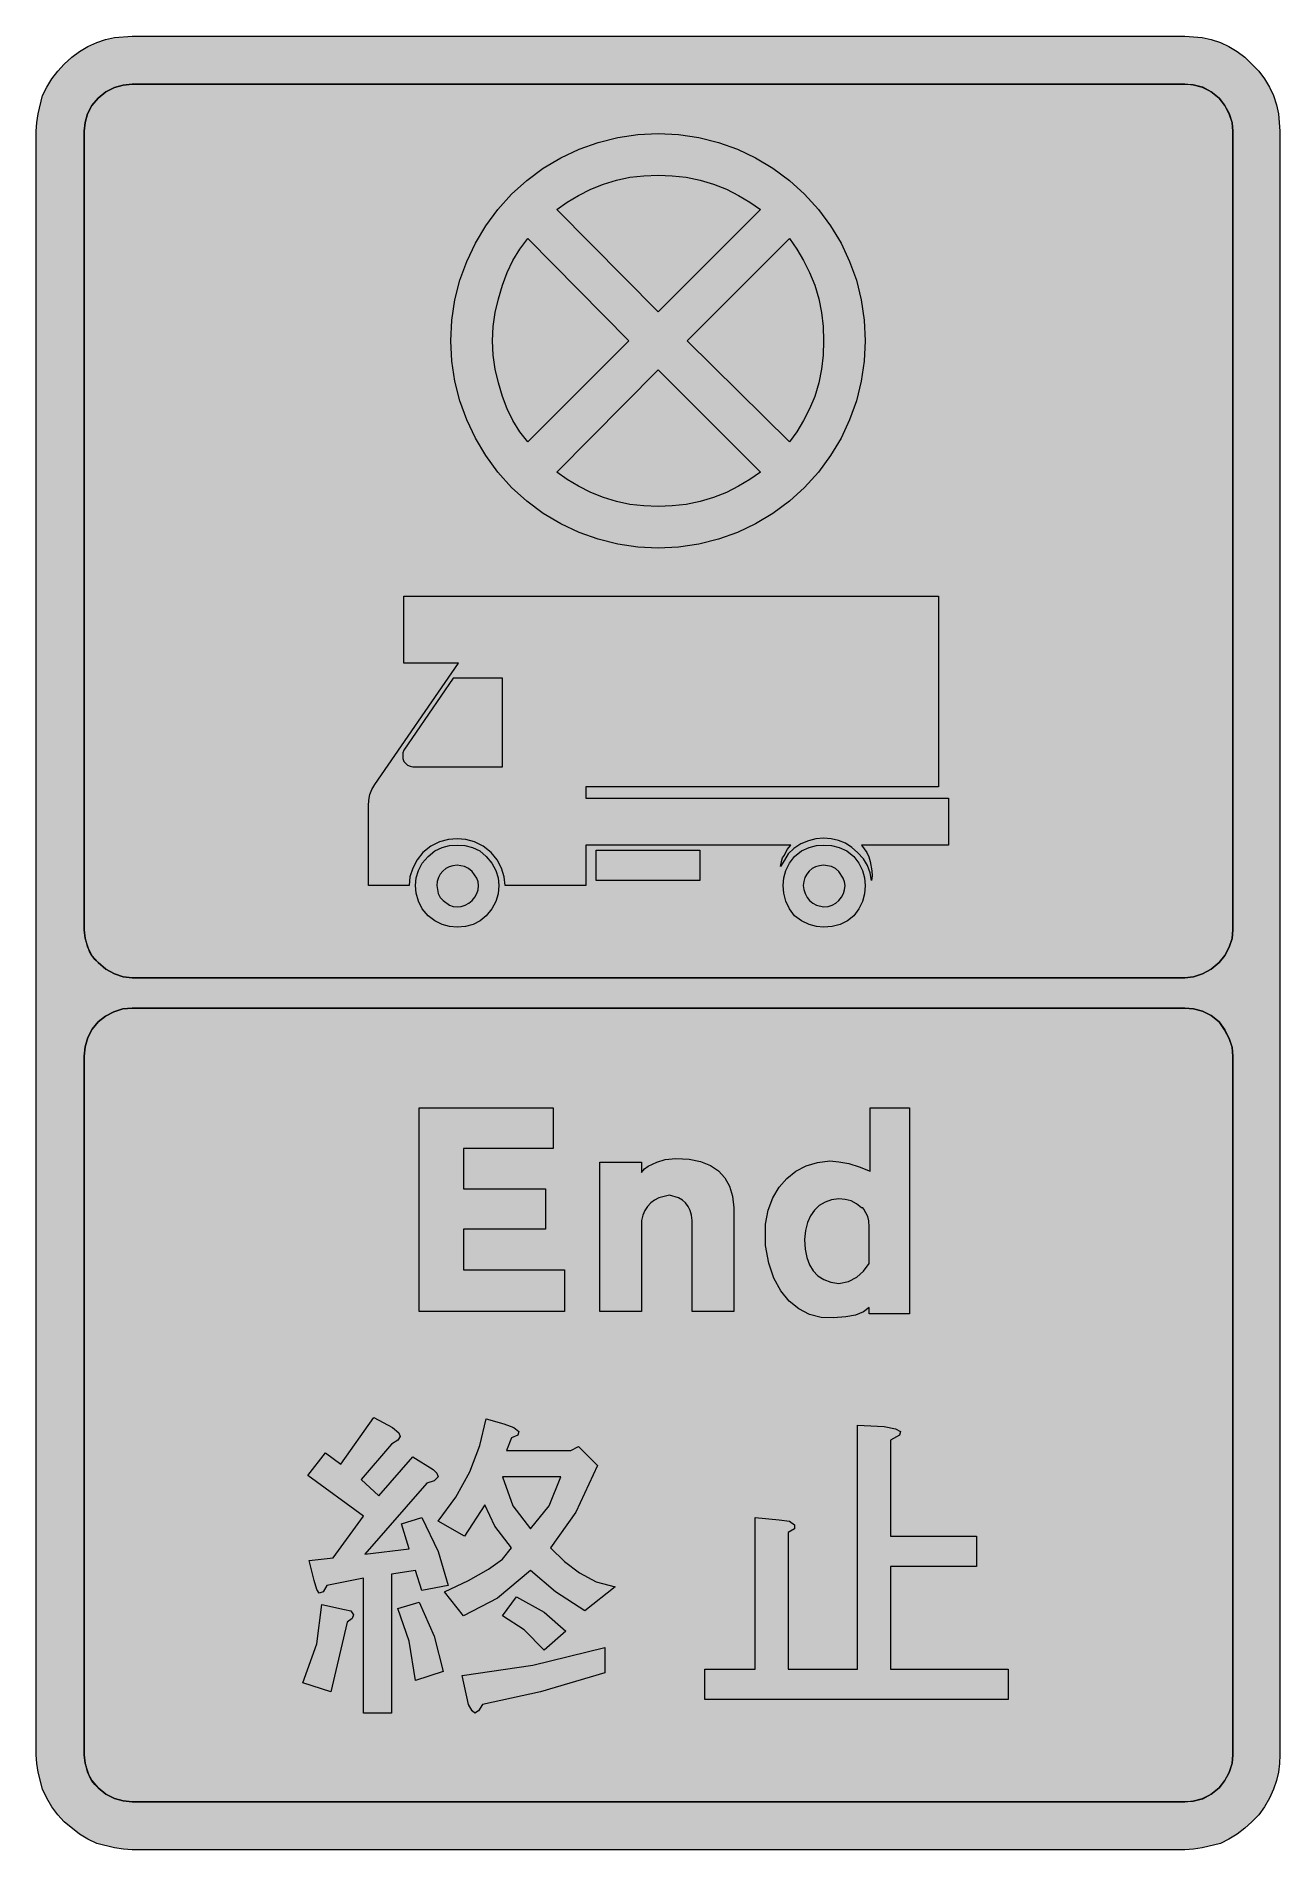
# Model space of a CAD drawing. Header units: metres. Extents: x 196 to 373, y 6 to 264.
import ezdxf

# ---------------------------------------------------------------- set-up
doc = ezdxf.new("R2010")
doc.units = ezdxf.units.M
for name, color, linetype, true_color in [('FILL_BLACK_000000', 7, 'Continuous', 0x000000), ('FILL_BLUE_0000FF', 7, 'Continuous', 0x0000ff), ('FILL_RED_FF0000', 7, 'Continuous', 0xff0000), ('FILL_WHITE_FFFFFF', 7, 'Continuous', 0xffffff), ('FILL_YELLOW_FFFF00', 7, 'Continuous', 0xffff00)]:
    doc.layers.add(name, color=color, linetype=linetype, true_color=true_color)

msp = doc.modelspace()

# ---------------------------------------------------------------- hatches: boundary and pattern name
at = {"layer": 'FILL_BLACK_000000', "true_color": 0x000000}
h = msp.add_hatch(color=7, dxfattribs=at)
h.dxf.hatch_style = 1
h.paths.add_polyline_path([(363.54, 263.42), (364.86, 262.98), (366.07, 262.4), (367.25, 261.72), (368.35, 260.9), (369.36, 259.92), (370.34, 258.91), (371.16, 257.8), (371.84, 256.63), (372.42, 255.42), (372.86, 254.1), (373.14, 252.83), (373.32, 250.38), (373.32, 19.08), (373.28, 17.86), (373.14, 16.65), (372.86, 15.43), (372.42, 14.22), (371.84, 12.91), (371.16, 11.68), (370.34, 10.55), (369.36, 9.54), (368.35, 8.63), (367.25, 7.81), (366.07, 7.08), (364.86, 6.48), (362.27, 5.83), (361.04, 5.64), (359.82, 5.58), (209.88, 5.58), (208.64, 5.64), (207.36, 5.83), (204.84, 6.48), (203.55, 7.08), (202.37, 7.81), (200.16, 9.54), (199.25, 10.55), (198.43, 11.68), (197.7, 12.91), (197.1, 14.22), (196.45, 16.65), (196.26, 17.86), (196.2, 19.08), (196.2, 250.38), (196.26, 251.6), (196.45, 252.83), (197.1, 255.42), (197.7, 256.63), (198.43, 257.8), (199.25, 258.91), (200.16, 259.92), (201.25, 260.9), (202.37, 261.72), (203.55, 262.4), (204.84, 262.98), (206.08, 263.42), (207.36, 263.7), (209.88, 263.88), (359.82, 263.88), (362.27, 263.7), (363.54, 263.42)])
h.paths.add_polyline_path([(206.13, 255.98), (205.02, 255.06), (204.1, 254.02), (203.49, 252.85), (203.15, 251.62), (203.04, 250.38), (203.04, 136.62), (203.15, 135.38), (203.49, 134.14), (204.1, 132.97), (205.02, 131.94), (206.13, 130.99), (207.32, 130.32), (208.56, 129.91), (209.88, 129.78), (359.82, 129.78), (361.06, 129.91), (362.32, 130.32), (363.54, 130.99), (364.68, 131.94), (365.52, 132.97), (366.14, 134.14), (366.53, 135.38), (366.66, 136.62), (366.66, 250.38), (366.53, 251.62), (366.14, 252.85), (365.52, 254.02), (364.68, 255.06), (363.54, 255.98), (362.32, 256.59), (361.06, 256.93), (359.82, 257.04), (209.88, 257.04), (208.56, 256.93), (207.32, 256.59), (206.13, 255.98)], flags=16)
h.paths.add_polyline_path([(207.25, 124.94), (206.06, 124.32), (205.02, 123.48), (204.18, 122.44), (203.56, 121.25), (203.17, 119.96), (203.04, 118.62), (203.04, 19.08), (203.15, 17.84), (203.49, 16.6), (204.1, 15.43), (205.02, 14.4), (206.13, 13.48), (207.32, 12.87), (208.56, 12.53), (209.88, 12.42), (359.82, 12.42), (361.06, 12.53), (362.32, 12.87), (363.54, 13.48), (364.68, 14.4), (365.52, 15.43), (366.14, 16.6), (366.53, 17.84), (366.66, 19.08), (366.66, 118.62), (366.53, 119.88), (366.12, 121.14), (365.47, 122.38), (364.68, 123.48), (363.54, 124.4), (362.32, 125.01), (361.06, 125.35), (359.82, 125.46), (209.88, 125.46), (208.54, 125.33), (207.25, 124.94)], flags=16)
h = msp.add_hatch(color=7, dxfattribs=at)
h.dxf.hatch_style = 1
h.paths.add_polyline_path([(262.85, 144.16), (262.46, 145.39), (261.84, 146.56), (261, 147.6), (259.86, 148.52), (258.64, 149.13), (257.38, 149.47), (256.14, 149.58), (254.9, 149.47), (253.64, 149.13), (252.42, 148.52), (251.28, 147.6), (250.44, 146.56), (249.82, 145.39), (249.43, 144.16), (249.3, 142.92), (243.54, 142.92), (243.54, 154.26), (243.58, 155.07), (243.72, 155.86), (244, 156.61), (244.44, 157.32), (256.32, 174.6), (248.58, 174.6), (248.58, 184.14), (324.72, 184.14), (324.72, 156.96), (274.5, 156.96), (274.5, 155.34), (326.16, 155.34), (326.16, 148.68), (313.74, 148.68), (314.51, 147.64), (314.8, 147.01), (315, 146.34), (315.22, 144.99), (315.25, 144.31), (315.18, 143.64), (314.97, 144.71), (314.59, 145.75), (314.02, 146.73), (313.2, 147.6), (312.36, 148.34), (311.45, 148.93), (310.47, 149.35), (309.42, 149.58), (308.34, 149.64), (307.26, 149.56), (306.18, 149.3), (305.1, 148.86), (304.13, 148.21), (303.3, 147.42), (302.76, 146.52), (302.22, 145.62), (302.4, 146.52), (302.51, 146.88), (302.76, 147.24), (303.14, 148.03), (303.66, 148.68), (274.5, 148.68), (274.5, 142.92), (262.98, 142.92), (262.85, 144.16)])
h.paths.add_polyline_path([(248.42, 161.82), (248.4, 161.46), (248.42, 161.01), (248.58, 160.56), (249.08, 160.06), (249.44, 159.9), (249.84, 159.84), (262.62, 159.84), (262.62, 172.44), (255.6, 172.44), (248.58, 162.18), (248.42, 161.82)], flags=16)
h = msp.add_hatch(color=7, dxfattribs=at)
h.dxf.hatch_style = 1
h.paths.add_polyline_path([(261.65, 140.62), (261.09, 139.58), (260.28, 138.6), (259.41, 137.89), (258.41, 137.38), (257.32, 137.08), (256.14, 136.98), (255.06, 137.08), (254, 137.38), (252.98, 137.89), (252, 138.6), (251.19, 139.6), (250.63, 140.69), (250.3, 141.81), (250.2, 142.92), (250.3, 144), (250.63, 145.06), (251.19, 146.08), (252, 147.06), (252.98, 147.84), (254, 148.34), (255.06, 148.6), (256.14, 148.68), (257.24, 148.6), (258.34, 148.34), (259.38, 147.84), (260.28, 147.06), (261.09, 146.08), (261.65, 145.06), (261.98, 144), (262.08, 142.92), (261.98, 141.74), (261.65, 140.62)])
h.paths.add_polyline_path([(258.95, 143.98), (258.3, 144.9), (257.76, 145.34), (257.22, 145.62), (256.14, 145.8), (255.55, 145.74), (255.01, 145.58), (254.52, 145.32), (254.09, 144.97), (253.74, 144.54), (253.48, 144.05), (253.32, 143.51), (253.26, 142.92), (253.44, 141.77), (253.72, 141.22), (254.16, 140.76), (255.08, 140.11), (255.6, 139.92), (256.14, 139.86), (256.74, 139.93), (257.3, 140.11), (257.82, 140.4), (258.28, 140.78), (258.66, 141.24), (258.95, 141.76), (259.13, 142.32), (259.2, 142.92), (259.14, 143.46), (258.95, 143.98)], flags=16)
h = msp.add_hatch(color=7, dxfattribs=at)
h.dxf.hatch_style = 1
h.paths.add_polyline_path([(290.7, 147.96), (290.7, 143.64), (275.94, 143.64), (275.94, 147.96), (290.7, 147.96)])
h = msp.add_hatch(color=7, dxfattribs=at)
h.dxf.hatch_style = 1
h.paths.add_polyline_path([(313.87, 140.62), (313.37, 139.58), (312.66, 138.6), (311.76, 137.89), (310.7, 137.38), (309.55, 137.08), (308.34, 136.98), (307.34, 137.08), (306.27, 137.38), (305.2, 137.89), (304.2, 138.6), (303.49, 139.6), (302.98, 140.69), (302.68, 141.81), (302.58, 142.92), (302.68, 144), (302.98, 145.06), (303.49, 146.08), (304.2, 147.06), (305.2, 147.84), (306.27, 148.34), (307.34, 148.6), (308.34, 148.68), (309.45, 148.6), (310.57, 148.34), (311.66, 147.84), (312.66, 147.06), (313.37, 146.08), (313.87, 145.06), (314.18, 144), (314.28, 142.92), (314.18, 141.74), (313.87, 140.62)])
h.paths.add_polyline_path([(311.15, 143.98), (310.5, 144.9), (310.04, 145.34), (309.49, 145.62), (308.34, 145.8), (307.75, 145.74), (307.21, 145.58), (306.72, 145.32), (306.29, 144.97), (305.94, 144.54), (305.68, 144.05), (305.52, 143.51), (305.46, 142.92), (305.52, 142.35), (305.71, 141.77), (305.99, 141.22), (306.36, 140.76), (306.82, 140.39), (307.35, 140.11), (308.34, 139.86), (308.99, 139.93), (309.58, 140.11), (310.1, 140.4), (310.54, 140.78), (310.91, 141.24), (311.17, 141.76), (311.34, 142.32), (311.4, 142.92), (311.34, 143.46), (311.15, 143.98)], flags=16)
h = msp.add_hatch(color=7, dxfattribs=at)
h.dxf.hatch_style = 1
h.paths.add_polyline_path([(257.04, 88.2), (271.44, 88.2), (271.44, 82.26), (250.74, 82.26), (250.74, 111.24), (269.82, 111.24), (269.82, 105.48), (257.04, 105.48), (257.04, 99.72), (268.74, 99.72), (268.74, 93.96), (257.04, 93.96), (257.04, 88.2)])
h = msp.add_hatch(color=7, dxfattribs=at)
h.dxf.hatch_style = 1
h.paths.add_polyline_path([(320.58, 111.24), (320.58, 81.9), (314.82, 81.9), (314.82, 82.8), (314.01, 82.2), (312.91, 81.74), (311.5, 81.46), (309.78, 81.36), (308, 81.41), (306.34, 81.82), (304.81, 82.6), (303.44, 83.72), (302.25, 85.19), (301.27, 87), (300.54, 89.15), (300.06, 91.62), (300.06, 94.68), (300.46, 96.66), (301.11, 98.42), (302, 99.93), (303.1, 101.21), (304.39, 102.22), (305.86, 102.98), (307.48, 103.47), (309.24, 103.68), (310.52, 103.58), (311.92, 103.3), (313.42, 102.84), (315, 102.24), (315, 111.24), (320.58, 111.24)])
h.paths.add_polyline_path([(314.8, 95.18), (314.64, 95.76), (314.1, 96.84), (313.92, 97), (313.74, 97.02), (313.03, 97.6), (312.26, 97.99), (311.41, 98.21), (310.5, 98.28), (309.47, 98.13), (308.55, 97.81), (307.74, 97.33), (307.06, 96.68), (306.5, 95.88), (306.07, 94.91), (305.78, 93.79), (305.64, 92.52), (305.72, 91.13), (305.94, 89.92), (306.32, 88.88), (306.85, 88.02), (307.54, 87.33), (308.37, 86.8), (309.36, 86.43), (310.5, 86.22), (311.88, 86.52), (313.07, 87.12), (314.04, 87.99), (314.82, 89.1), (314.82, 94.32), (314.8, 95.18)], flags=16)
h = msp.add_hatch(color=7, dxfattribs=at)
h.dxf.hatch_style = 1
h.paths.add_polyline_path([(289.62, 95.22), (289.51, 95.98), (289.32, 96.64), (289.04, 97.21), (288.67, 97.7), (288.23, 98.09), (287.7, 98.41), (286.38, 98.82), (284.9, 98.41), (284.27, 98.09), (283.72, 97.7), (283.26, 97.21), (282.89, 96.64), (282.6, 95.98), (282.42, 95.22), (282.42, 82.26), (276.48, 82.26), (276.48, 103.5), (282.42, 103.5), (282.42, 102.06), (282.86, 102.54), (283.36, 102.92), (284.58, 103.5), (285.79, 103.91), (287.28, 104.04), (289.18, 103.93), (290.83, 103.6), (292.23, 103.05), (293.38, 102.29), (294.28, 101.3), (294.95, 100.09), (295.37, 98.67), (295.56, 97.02), (295.56, 82.26), (289.62, 82.26), (289.62, 94.5), (289.62, 94.68), (289.62, 94.75), (289.62, 94.86), (289.62, 95.22)])
h = msp.add_hatch(color=7, dxfattribs=at)
h.dxf.hatch_style = 1
h.paths.add_polyline_path([(247.86, 64.98), (248.04, 64.44), (247.68, 63.9), (246.78, 63.36), (242.46, 58.32), (244.98, 55.98), (249.84, 61.56), (252.72, 59.76), (253.26, 59.22), (253.44, 58.68), (252.9, 58.14), (251.82, 57.78), (243, 47.7), (249.3, 48.42), (248.22, 52.02), (251.1, 52.92), (253.44, 48.06), (254.88, 43.2), (251.1, 42.48), (250.2, 45.36), (246.78, 44.82), (246.78, 25.02), (242.82, 25.02), (242.82, 44.28), (237.6, 43.2), (237.06, 42.3), (236.52, 42.12), (236.16, 42.66), (235.8, 43.92), (235.08, 46.8), (238.5, 47.16), (242.82, 53.1), (234.9, 58.86), (237.42, 62.1), (239.58, 60.48), (244.26, 67.14), (246.96, 65.7), (247.86, 64.98)])
h = msp.add_hatch(color=7, dxfattribs=at)
h.dxf.hatch_style = 1
h.paths.add_polyline_path([(264.96, 65.16), (264.78, 64.62), (263.88, 64.26), (263.16, 62.46), (272.34, 62.46), (273.42, 63), (276.12, 60.3), (273.06, 53.64), (269.46, 48.6), (271.44, 46.62), (273.6, 45), (275.94, 43.74), (278.64, 43.02), (274.32, 39.6), (270.18, 42.3), (266.58, 45.36), (261.9, 41.4), (257.04, 38.88), (254.34, 42.3), (257.76, 43.92), (260.64, 45.54), (262.62, 46.98), (263.88, 48.6), (261.54, 51.66), (260.1, 54.72), (257.22, 50.22), (253.44, 52.38), (255.96, 55.8), (257.94, 59.4), (259.38, 63.18), (260.28, 66.96), (262.8, 66.24), (264.24, 65.7), (264.96, 65.16)])
h.paths.add_polyline_path([(266.58, 51.3), (269.28, 54.54), (270.9, 58.68), (262.62, 58.68), (264.06, 54.54), (266.58, 51.3)], flags=16)
h = msp.add_hatch(color=7, dxfattribs=at)
h.dxf.hatch_style = 1
h.paths.add_polyline_path([(318.6, 65.52), (319.32, 65.16), (319.14, 64.62), (317.88, 63.9), (317.88, 50.22), (330.12, 50.22), (330.12, 45.9), (317.88, 45.9), (317.88, 31.32), (334.62, 31.32), (334.62, 27), (291.42, 27), (291.42, 31.32), (298.62, 31.32), (298.62, 52.92), (302.04, 52.56), (303.48, 52.38), (304.2, 51.84), (304.2, 51.3), (303.3, 50.76), (303.3, 31.32), (313.2, 31.32), (313.2, 66.06), (316.98, 65.88), (318.6, 65.52)])
h = msp.add_hatch(color=7, dxfattribs=at)
h.dxf.hatch_style = 1
h.paths.add_polyline_path([(268.56, 39.42), (271.62, 36.72), (268.56, 34.02), (265.68, 36.9), (262.62, 38.88), (264.6, 41.58), (268.56, 39.42)])
h = msp.add_hatch(color=7, dxfattribs=at)
h.dxf.hatch_style = 1
h.paths.add_polyline_path([(241.02, 39.6), (241.38, 39.06), (241.2, 38.52), (240.48, 37.98), (238.14, 28.08), (234.18, 29.34), (236.16, 34.92), (236.88, 40.5), (240.12, 39.78), (241.02, 39.6)])
h = msp.add_hatch(color=7, dxfattribs=at)
h.dxf.hatch_style = 1
h.paths.add_polyline_path([(252.9, 36), (254.16, 30.96), (250.2, 29.7), (249.3, 35.28), (247.68, 39.96), (250.74, 40.86), (252.9, 36)])
h = msp.add_hatch(color=7, dxfattribs=at)
h.dxf.hatch_style = 1
h.paths.add_polyline_path([(266.94, 31.86), (277.2, 34.38), (277.2, 30.78), (268.02, 28.08), (259.74, 26.28), (259.2, 25.38), (258.66, 25.02), (258.3, 25.38), (257.76, 26.28), (256.86, 30.42), (266.94, 31.86)])
at = {"layer": 'FILL_BLUE_0000FF', "true_color": 0x0000ff}
h = msp.add_hatch(color=7, dxfattribs=at)
h.dxf.hatch_style = 1
h.paths.add_polyline_path([(271.81, 240.26), (273.42, 241.22), (275.17, 242.08), (277.02, 242.82), (278.84, 243.4), (280.75, 243.79), (282.74, 244.01), (284.76, 244.08), (286.78, 244.01), (288.79, 243.79), (290.76, 243.4), (292.68, 242.82), (294.51, 242.08), (296.21, 241.22), (297.82, 240.26), (299.34, 239.22), (284.76, 224.64), (270.36, 239.22), (271.81, 240.26)])
h = msp.add_hatch(color=7, dxfattribs=at)
h.dxf.hatch_style = 1
h.paths.add_polyline_path([(265.08, 207.54), (264.08, 209.14), (263.26, 210.83), (262.62, 212.58), (262.02, 214.5), (261.56, 216.47), (261.28, 218.48), (261.18, 220.5), (261.28, 222.52), (261.56, 224.53), (262.02, 226.5), (262.62, 228.42), (263.26, 230.25), (264.08, 231.95), (265.08, 233.56), (266.22, 235.08), (280.62, 220.5), (266.22, 206.1), (265.08, 207.54)])
h = msp.add_hatch(color=7, dxfattribs=at)
h.dxf.hatch_style = 1
h.paths.add_polyline_path([(288.9, 220.5), (303.48, 235.08), (304.52, 233.56), (305.48, 231.95), (306.34, 230.25), (307.08, 228.42), (307.66, 226.5), (308.05, 224.53), (308.27, 222.52), (308.34, 220.5), (308.27, 218.48), (308.05, 216.47), (307.66, 214.5), (307.08, 212.58), (306.34, 210.83), (305.48, 209.14), (304.52, 207.54), (303.48, 206.1), (288.9, 220.5)])
h = msp.add_hatch(color=7, dxfattribs=at)
h.dxf.hatch_style = 1
h.paths.add_polyline_path([(284.76, 216.36), (299.34, 201.78), (297.82, 200.74), (296.21, 199.78), (294.51, 198.92), (292.68, 198.18), (290.76, 197.6), (288.79, 197.21), (286.78, 196.99), (284.76, 196.92), (282.74, 196.99), (280.75, 197.21), (278.84, 197.6), (277.02, 198.18), (275.17, 198.92), (273.42, 199.78), (271.81, 200.74), (270.36, 201.78), (284.76, 216.36)])
at = {"layer": 'FILL_RED_FF0000', "true_color": 0xff0000}
h = msp.add_hatch(color=7, dxfattribs=at)
h.dxf.hatch_style = 1
h.paths.add_polyline_path([(314.14, 217.61), (313.71, 214.76), (313.02, 211.96), (312.05, 209.25), (310.83, 206.64), (309.34, 204.15), (307.61, 201.8), (305.64, 199.62), (303.47, 197.65), (301.14, 195.92), (298.67, 194.43), (296.08, 193.21), (293.38, 192.24), (290.58, 191.55), (287.7, 191.12), (284.76, 190.98), (281.87, 191.12), (279.02, 191.55), (276.22, 192.24), (273.51, 193.21), (270.9, 194.43), (268.41, 195.92), (266.06, 197.65), (263.88, 199.62), (261.96, 201.8), (260.25, 204.15), (258.77, 206.64), (257.53, 209.25), (256.55, 211.96), (255.83, 214.76), (255.39, 217.61), (255.24, 220.5), (255.39, 223.44), (255.83, 226.32), (256.55, 229.12), (257.53, 231.82), (258.77, 234.41), (260.25, 236.88), (261.96, 239.21), (263.88, 241.38), (266.06, 243.35), (268.41, 245.08), (270.9, 246.57), (273.51, 247.79), (276.22, 248.76), (279.02, 249.45), (281.87, 249.88), (284.76, 250.02), (287.7, 249.88), (290.58, 249.45), (293.38, 248.76), (296.08, 247.79), (298.67, 246.57), (301.14, 245.08), (303.47, 243.35), (305.64, 241.38), (307.61, 239.21), (309.34, 236.88), (310.83, 234.41), (312.05, 231.82), (313.02, 229.12), (313.71, 226.32), (314.14, 223.44), (314.28, 220.5), (314.14, 217.61)])
at = {"layer": 'FILL_WHITE_FFFFFF', "true_color": 0xffffff}
h = msp.add_hatch(color=7, dxfattribs=at)
h.dxf.hatch_style = 1
h.paths.add_polyline_path([(359.82, 125.46), (361.06, 125.35), (362.32, 125.01), (363.54, 124.4), (364.68, 123.48), (365.52, 122.34), (366.14, 121.12), (366.53, 119.86), (366.66, 118.62), (366.66, 19.08), (366.53, 17.89), (366.12, 16.56), (365.47, 15.41), (364.68, 14.4), (363.51, 13.45), (362.34, 12.78), (361.01, 12.46), (359.82, 12.42), (209.88, 12.42), (208.56, 12.53), (207.32, 12.87), (206.13, 13.48), (205.02, 14.4), (204.52, 14.86), (204.1, 15.41), (203.78, 15.99), (203.58, 16.56), (203.18, 17.89), (203.04, 19.08), (203.04, 118.62), (203.17, 119.96), (203.56, 121.25), (204.18, 122.44), (205.02, 123.48), (206.06, 124.32), (207.25, 124.94), (208.54, 125.33), (209.88, 125.46), (359.82, 125.46)])
at = {"layer": 'FILL_YELLOW_FFFF00', "true_color": 0xffff00}
h = msp.add_hatch(color=7, dxfattribs=at)
h.dxf.hatch_style = 1
h.paths.add_polyline_path([(359.82, 257.04), (361.01, 256.99), (362.34, 256.68), (363.51, 256), (364.68, 255.06), (365.47, 254.05), (366.12, 252.9), (366.53, 251.57), (366.66, 250.38), (366.66, 136.62), (366.53, 135.38), (366.14, 134.14), (365.52, 132.97), (364.68, 131.94), (363.54, 130.99), (362.32, 130.32), (361.06, 129.91), (359.82, 129.78), (209.88, 129.78), (208.56, 129.91), (207.32, 130.32), (206.13, 130.99), (205.02, 131.94), (204.52, 132.4), (204.1, 132.95), (203.78, 133.53), (203.58, 134.1), (203.18, 135.43), (203.04, 136.62), (203.04, 250.38), (203.15, 251.62), (203.49, 252.85), (204.1, 254.02), (205.02, 255.06), (206.13, 255.98), (207.32, 256.59), (208.56, 256.93), (209.88, 257.04), (359.82, 257.04)])

# ---------------------------------------------------------------- linework, layer by layer
at = {"layer": 'FILL_BLACK_000000', "lineweight": 0, "true_color": 0x000000}
for points in [[(363.54, 263.42), (364.86, 262.98), (366.07, 262.4), (367.25, 261.72), (368.35, 260.9), (369.36, 259.92), (370.34, 258.91), (371.16, 257.8), (371.84, 256.63), (372.42, 255.42), (372.86, 254.1), (373.14, 252.83), (373.32, 250.38), (373.32, 19.08), (373.28, 17.86), (373.14, 16.65), (372.86, 15.43), (372.42, 14.22), (371.84, 12.91), (371.16, 11.68), (370.34, 10.55), (369.36, 9.54), (368.35, 8.63), (367.25, 7.81), (366.07, 7.08), (364.86, 6.48), (362.27, 5.83), (361.04, 5.64), (359.82, 5.58), (209.88, 5.58), (208.64, 5.64), (207.36, 5.83), (204.84, 6.48), (203.55, 7.08), (202.37, 7.81), (200.16, 9.54), (199.25, 10.55), (198.43, 11.68), (197.7, 12.91), (197.1, 14.22), (196.45, 16.65), (196.26, 17.86), (196.2, 19.08), (196.2, 250.38), (196.26, 251.6), (196.45, 252.83), (197.1, 255.42), (197.7, 256.63), (198.43, 257.8), (199.25, 258.91), (200.16, 259.92), (201.25, 260.9), (202.37, 261.72), (203.55, 262.4), (204.84, 262.98), (206.08, 263.42), (207.36, 263.7), (209.88, 263.88), (359.82, 263.88), (362.27, 263.7)], [(206.13, 255.98), (205.02, 255.06), (204.1, 254.02), (203.49, 252.85), (203.15, 251.62), (203.04, 250.38), (203.04, 136.62), (203.15, 135.38), (203.49, 134.14), (204.1, 132.97), (205.02, 131.94), (206.13, 130.99), (207.32, 130.32), (208.56, 129.91), (209.88, 129.78), (359.82, 129.78), (361.06, 129.91), (362.32, 130.32), (363.54, 130.99), (364.68, 131.94), (365.52, 132.97), (366.14, 134.14), (366.53, 135.38), (366.66, 136.62), (366.66, 250.38), (366.53, 251.62), (366.14, 252.85), (365.52, 254.02), (364.68, 255.06), (363.54, 255.98), (362.32, 256.59), (361.06, 256.93), (359.82, 257.04), (209.88, 257.04), (208.56, 256.93), (207.32, 256.59)], [(262.85, 144.16), (262.46, 145.39), (261.84, 146.56), (261, 147.6), (259.86, 148.52), (258.64, 149.13), (257.38, 149.47), (256.14, 149.58), (254.9, 149.47), (253.64, 149.13), (252.42, 148.52), (251.28, 147.6), (250.44, 146.56), (249.82, 145.39), (249.43, 144.16), (249.3, 142.92), (243.54, 142.92), (243.54, 154.26), (243.58, 155.07), (243.72, 155.86), (244, 156.61), (244.44, 157.32), (256.32, 174.6), (248.58, 174.6), (248.58, 184.14), (324.72, 184.14), (324.72, 156.96), (274.5, 156.96), (274.5, 155.34), (326.16, 155.34), (326.16, 148.68), (313.74, 148.68), (314.51, 147.64), (314.8, 147.01), (315, 146.34), (315.22, 144.99), (315.25, 144.31), (315.18, 143.64), (314.97, 144.71), (314.59, 145.75), (314.02, 146.73), (313.2, 147.6), (312.36, 148.34), (311.45, 148.93), (310.47, 149.35), (309.42, 149.58), (308.34, 149.64), (307.26, 149.56), (306.18, 149.3), (305.1, 148.86), (304.13, 148.21), (303.3, 147.42), (302.76, 146.52), (302.22, 145.62), (302.4, 146.52), (302.51, 146.88), (302.76, 147.24), (303.14, 148.03), (303.66, 148.68), (274.5, 148.68), (274.5, 142.92), (262.98, 142.92)], [(248.42, 161.82), (248.4, 161.46), (248.42, 161.01), (248.58, 160.56), (249.08, 160.06), (249.44, 159.9), (249.84, 159.84), (262.62, 159.84), (262.62, 172.44), (255.6, 172.44), (248.58, 162.18)], [(261.65, 140.62), (261.09, 139.58), (260.28, 138.6), (259.41, 137.89), (258.41, 137.38), (257.32, 137.08), (256.14, 136.98), (255.06, 137.08), (254, 137.38), (252.98, 137.89), (252, 138.6), (251.19, 139.6), (250.63, 140.69), (250.3, 141.81), (250.2, 142.92), (250.3, 144), (250.63, 145.06), (251.19, 146.08), (252, 147.06), (252.98, 147.84), (254, 148.34), (255.06, 148.6), (256.14, 148.68), (257.24, 148.6), (258.34, 148.34), (259.38, 147.84), (260.28, 147.06), (261.09, 146.08), (261.65, 145.06), (261.98, 144), (262.08, 142.92), (261.98, 141.74)], [(290.7, 147.96), (290.7, 143.64), (275.94, 143.64), (275.94, 147.96)], [(313.87, 140.62), (313.37, 139.58), (312.66, 138.6), (311.76, 137.89), (310.7, 137.38), (309.55, 137.08), (308.34, 136.98), (307.34, 137.08), (306.27, 137.38), (305.2, 137.89), (304.2, 138.6), (303.49, 139.6), (302.98, 140.69), (302.68, 141.81), (302.58, 142.92), (302.68, 144), (302.98, 145.06), (303.49, 146.08), (304.2, 147.06), (305.2, 147.84), (306.27, 148.34), (307.34, 148.6), (308.34, 148.68), (309.45, 148.6), (310.57, 148.34), (311.66, 147.84), (312.66, 147.06), (313.37, 146.08), (313.87, 145.06), (314.18, 144), (314.28, 142.92), (314.18, 141.74)], [(258.95, 143.98), (258.3, 144.9), (257.76, 145.34), (257.22, 145.62), (256.14, 145.8), (255.55, 145.74), (255.01, 145.58), (254.52, 145.32), (254.09, 144.97), (253.74, 144.54), (253.48, 144.05), (253.32, 143.51), (253.26, 142.92), (253.44, 141.77), (253.72, 141.22), (254.16, 140.76), (255.08, 140.11), (255.6, 139.92), (256.14, 139.86), (256.74, 139.93), (257.3, 140.11), (257.82, 140.4), (258.28, 140.78), (258.66, 141.24), (258.95, 141.76), (259.13, 142.32), (259.2, 142.92), (259.14, 143.46)], [(311.15, 143.98), (310.5, 144.9), (310.04, 145.34), (309.49, 145.62), (308.34, 145.8), (307.75, 145.74), (307.21, 145.58), (306.72, 145.32), (306.29, 144.97), (305.94, 144.54), (305.68, 144.05), (305.52, 143.51), (305.46, 142.92), (305.52, 142.35), (305.71, 141.77), (305.99, 141.22), (306.36, 140.76), (306.82, 140.39), (307.35, 140.11), (308.34, 139.86), (308.99, 139.93), (309.58, 140.11), (310.1, 140.4), (310.54, 140.78), (310.91, 141.24), (311.17, 141.76), (311.34, 142.32), (311.4, 142.92), (311.34, 143.46)], [(207.25, 124.94), (206.06, 124.32), (205.02, 123.48), (204.18, 122.44), (203.56, 121.25), (203.17, 119.96), (203.04, 118.62), (203.04, 19.08), (203.15, 17.84), (203.49, 16.6), (204.1, 15.43), (205.02, 14.4), (206.13, 13.48), (207.32, 12.87), (208.56, 12.53), (209.88, 12.42), (359.82, 12.42), (361.06, 12.53), (362.32, 12.87), (363.54, 13.48), (364.68, 14.4), (365.52, 15.43), (366.14, 16.6), (366.53, 17.84), (366.66, 19.08), (366.66, 118.62), (366.53, 119.88), (366.12, 121.14), (365.47, 122.38), (364.68, 123.48), (363.54, 124.4), (362.32, 125.01), (361.06, 125.35), (359.82, 125.46), (209.88, 125.46), (208.54, 125.33)], [(257.04, 88.2), (271.44, 88.2), (271.44, 82.26), (250.74, 82.26), (250.74, 111.24), (269.82, 111.24), (269.82, 105.48), (257.04, 105.48), (257.04, 99.72), (268.74, 99.72), (268.74, 93.96), (257.04, 93.96)], [(320.58, 111.24), (320.58, 81.9), (314.82, 81.9), (314.82, 82.8), (314.01, 82.2), (312.91, 81.74), (311.5, 81.46), (309.78, 81.36), (308, 81.41), (306.34, 81.82), (304.81, 82.6), (303.44, 83.72), (302.25, 85.19), (301.27, 87), (300.54, 89.15), (300.06, 91.62), (300.06, 94.68), (300.46, 96.66), (301.11, 98.42), (302, 99.93), (303.1, 101.21), (304.39, 102.22), (305.86, 102.98), (307.48, 103.47), (309.24, 103.68), (310.52, 103.58), (311.92, 103.3), (313.42, 102.84), (315, 102.24), (315, 111.24)], [(289.62, 95.22), (289.51, 95.98), (289.32, 96.64), (289.04, 97.21), (288.67, 97.7), (288.23, 98.09), (287.7, 98.41), (286.38, 98.82), (284.9, 98.41), (284.27, 98.09), (283.72, 97.7), (283.26, 97.21), (282.89, 96.64), (282.6, 95.98), (282.42, 95.22), (282.42, 82.26), (276.48, 82.26), (276.48, 103.5), (282.42, 103.5), (282.42, 102.06), (282.86, 102.54), (283.36, 102.92), (284.58, 103.5), (285.79, 103.91), (287.28, 104.04), (289.18, 103.93), (290.83, 103.6), (292.23, 103.05), (293.38, 102.29), (294.28, 101.3), (294.95, 100.09), (295.37, 98.67), (295.56, 97.02), (295.56, 82.26), (289.62, 82.26), (289.62, 94.5), (289.62, 94.68), (289.62, 94.75), (289.62, 94.86)], [(314.8, 95.18), (314.64, 95.76), (314.1, 96.84), (313.92, 97), (313.74, 97.02), (313.03, 97.6), (312.26, 97.99), (311.41, 98.21), (310.5, 98.28), (309.47, 98.13), (308.55, 97.81), (307.74, 97.33), (307.06, 96.68), (306.5, 95.88), (306.07, 94.91), (305.78, 93.79), (305.64, 92.52), (305.72, 91.13), (305.94, 89.92), (306.32, 88.88), (306.85, 88.02), (307.54, 87.33), (308.37, 86.8), (309.36, 86.43), (310.5, 86.22), (311.88, 86.52), (313.07, 87.12), (314.04, 87.99), (314.82, 89.1), (314.82, 94.32)], [(247.86, 64.98), (248.04, 64.44), (247.68, 63.9), (246.78, 63.36), (242.46, 58.32), (244.98, 55.98), (249.84, 61.56), (252.72, 59.76), (253.26, 59.22), (253.44, 58.68), (252.9, 58.14), (251.82, 57.78), (243, 47.7), (249.3, 48.42), (248.22, 52.02), (251.1, 52.92), (253.44, 48.06), (254.88, 43.2), (251.1, 42.48), (250.2, 45.36), (246.78, 44.82), (246.78, 25.02), (242.82, 25.02), (242.82, 44.28), (237.6, 43.2), (237.06, 42.3), (236.52, 42.12), (236.16, 42.66), (235.8, 43.92), (235.08, 46.8), (238.5, 47.16), (242.82, 53.1), (234.9, 58.86), (237.42, 62.1), (239.58, 60.48), (244.26, 67.14), (246.96, 65.7)], [(264.96, 65.16), (264.78, 64.62), (263.88, 64.26), (263.16, 62.46), (272.34, 62.46), (273.42, 63), (276.12, 60.3), (273.06, 53.64), (269.46, 48.6), (271.44, 46.62), (273.6, 45), (275.94, 43.74), (278.64, 43.02), (274.32, 39.6), (270.18, 42.3), (266.58, 45.36), (261.9, 41.4), (257.04, 38.88), (254.34, 42.3), (257.76, 43.92), (260.64, 45.54), (262.62, 46.98), (263.88, 48.6), (261.54, 51.66), (260.1, 54.72), (257.22, 50.22), (253.44, 52.38), (255.96, 55.8), (257.94, 59.4), (259.38, 63.18), (260.28, 66.96), (262.8, 66.24), (264.24, 65.7)], [(318.6, 65.52), (319.32, 65.16), (319.14, 64.62), (317.88, 63.9), (317.88, 50.22), (330.12, 50.22), (330.12, 45.9), (317.88, 45.9), (317.88, 31.32), (334.62, 31.32), (334.62, 27), (291.42, 27), (291.42, 31.32), (298.62, 31.32), (298.62, 52.92), (302.04, 52.56), (303.48, 52.38), (304.2, 51.84), (304.2, 51.3), (303.3, 50.76), (303.3, 31.32), (313.2, 31.32), (313.2, 66.06), (316.98, 65.88)], [(266.58, 51.3), (269.28, 54.54), (270.9, 58.68), (262.62, 58.68), (264.06, 54.54)], [(268.56, 39.42), (271.62, 36.72), (268.56, 34.02), (265.68, 36.9), (262.62, 38.88), (264.6, 41.58)], [(241.02, 39.6), (241.38, 39.06), (241.2, 38.52), (240.48, 37.98), (238.14, 28.08), (234.18, 29.34), (236.16, 34.92), (236.88, 40.5), (240.12, 39.78)], [(252.9, 36), (254.16, 30.96), (250.2, 29.7), (249.3, 35.28), (247.68, 39.96), (250.74, 40.86)], [(266.94, 31.86), (277.2, 34.38), (277.2, 30.78), (268.02, 28.08), (259.74, 26.28), (259.2, 25.38), (258.66, 25.02), (258.3, 25.38), (257.76, 26.28), (256.86, 30.42)]]:
    msp.add_lwpolyline(points, close=True, dxfattribs=at)
at = {"layer": 'FILL_BLUE_0000FF', "lineweight": 0, "true_color": 0x0000ff}
for points in [[(271.81, 240.26), (273.42, 241.22), (275.17, 242.08), (277.02, 242.82), (278.84, 243.4), (280.75, 243.79), (282.74, 244.01), (284.76, 244.08), (286.78, 244.01), (288.79, 243.79), (290.76, 243.4), (292.68, 242.82), (294.51, 242.08), (296.21, 241.22), (297.82, 240.26), (299.34, 239.22), (284.76, 224.64), (270.36, 239.22)], [(265.08, 207.54), (264.08, 209.14), (263.26, 210.83), (262.62, 212.58), (262.02, 214.5), (261.56, 216.47), (261.28, 218.48), (261.18, 220.5), (261.28, 222.52), (261.56, 224.53), (262.02, 226.5), (262.62, 228.42), (263.26, 230.25), (264.08, 231.95), (265.08, 233.56), (266.22, 235.08), (280.62, 220.5), (266.22, 206.1)], [(288.9, 220.5), (303.48, 235.08), (304.52, 233.56), (305.48, 231.95), (306.34, 230.25), (307.08, 228.42), (307.66, 226.5), (308.05, 224.53), (308.27, 222.52), (308.34, 220.5), (308.27, 218.48), (308.05, 216.47), (307.66, 214.5), (307.08, 212.58), (306.34, 210.83), (305.48, 209.14), (304.52, 207.54), (303.48, 206.1)], [(284.76, 216.36), (299.34, 201.78), (297.82, 200.74), (296.21, 199.78), (294.51, 198.92), (292.68, 198.18), (290.76, 197.6), (288.79, 197.21), (286.78, 196.99), (284.76, 196.92), (282.74, 196.99), (280.75, 197.21), (278.84, 197.6), (277.02, 198.18), (275.17, 198.92), (273.42, 199.78), (271.81, 200.74), (270.36, 201.78)]]:
    msp.add_lwpolyline(points, close=True, dxfattribs=at)
at = {"layer": 'FILL_RED_FF0000', "lineweight": 0, "true_color": 0xff0000}
msp.add_lwpolyline([(314.14, 217.61), (313.71, 214.76), (313.02, 211.96), (312.05, 209.25), (310.83, 206.64), (309.34, 204.15), (307.61, 201.8), (305.64, 199.62), (303.47, 197.65), (301.14, 195.92), (298.67, 194.43), (296.08, 193.21), (293.38, 192.24), (290.58, 191.55), (287.7, 191.12), (284.76, 190.98), (281.87, 191.12), (279.02, 191.55), (276.22, 192.24), (273.51, 193.21), (270.9, 194.43), (268.41, 195.92), (266.06, 197.65), (263.88, 199.62), (261.96, 201.8), (260.25, 204.15), (258.77, 206.64), (257.53, 209.25), (256.55, 211.96), (255.83, 214.76), (255.39, 217.61), (255.24, 220.5), (255.39, 223.44), (255.83, 226.32), (256.55, 229.12), (257.53, 231.82), (258.77, 234.41), (260.25, 236.88), (261.96, 239.21), (263.88, 241.38), (266.06, 243.35), (268.41, 245.08), (270.9, 246.57), (273.51, 247.79), (276.22, 248.76), (279.02, 249.45), (281.87, 249.88), (284.76, 250.02), (287.7, 249.88), (290.58, 249.45), (293.38, 248.76), (296.08, 247.79), (298.67, 246.57), (301.14, 245.08), (303.47, 243.35), (305.64, 241.38), (307.61, 239.21), (309.34, 236.88), (310.83, 234.41), (312.05, 231.82), (313.02, 229.12), (313.71, 226.32), (314.14, 223.44), (314.28, 220.5)], close=True, dxfattribs=at)
at = {"layer": 'FILL_WHITE_FFFFFF', "lineweight": 0, "true_color": 0xffffff}
msp.add_lwpolyline([(359.82, 125.46), (361.06, 125.35), (362.32, 125.01), (363.54, 124.4), (364.68, 123.48), (365.52, 122.34), (366.14, 121.12), (366.53, 119.86), (366.66, 118.62), (366.66, 19.08), (366.53, 17.89), (366.12, 16.56), (365.47, 15.41), (364.68, 14.4), (363.51, 13.45), (362.34, 12.78), (361.01, 12.46), (359.82, 12.42), (209.88, 12.42), (208.56, 12.53), (207.32, 12.87), (206.13, 13.48), (205.02, 14.4), (204.52, 14.86), (204.1, 15.41), (203.78, 15.99), (203.58, 16.56), (203.18, 17.89), (203.04, 19.08), (203.04, 118.62), (203.17, 119.96), (203.56, 121.25), (204.18, 122.44), (205.02, 123.48), (206.06, 124.32), (207.25, 124.94), (208.54, 125.33), (209.88, 125.46)], close=True, dxfattribs=at)
at = {"layer": 'FILL_YELLOW_FFFF00', "lineweight": 0, "true_color": 0xffff00}
msp.add_lwpolyline([(359.82, 257.04), (361.01, 256.99), (362.34, 256.68), (363.51, 256), (364.68, 255.06), (365.47, 254.05), (366.12, 252.9), (366.53, 251.57), (366.66, 250.38), (366.66, 136.62), (366.53, 135.38), (366.14, 134.14), (365.52, 132.97), (364.68, 131.94), (363.54, 130.99), (362.32, 130.32), (361.06, 129.91), (359.82, 129.78), (209.88, 129.78), (208.56, 129.91), (207.32, 130.32), (206.13, 130.99), (205.02, 131.94), (204.52, 132.4), (204.1, 132.95), (203.78, 133.53), (203.58, 134.1), (203.18, 135.43), (203.04, 136.62), (203.04, 250.38), (203.15, 251.62), (203.49, 252.85), (204.1, 254.02), (205.02, 255.06), (206.13, 255.98), (207.32, 256.59), (208.56, 256.93), (209.88, 257.04)], close=True, dxfattribs=at)

doc.saveas('drawing.dxf')
